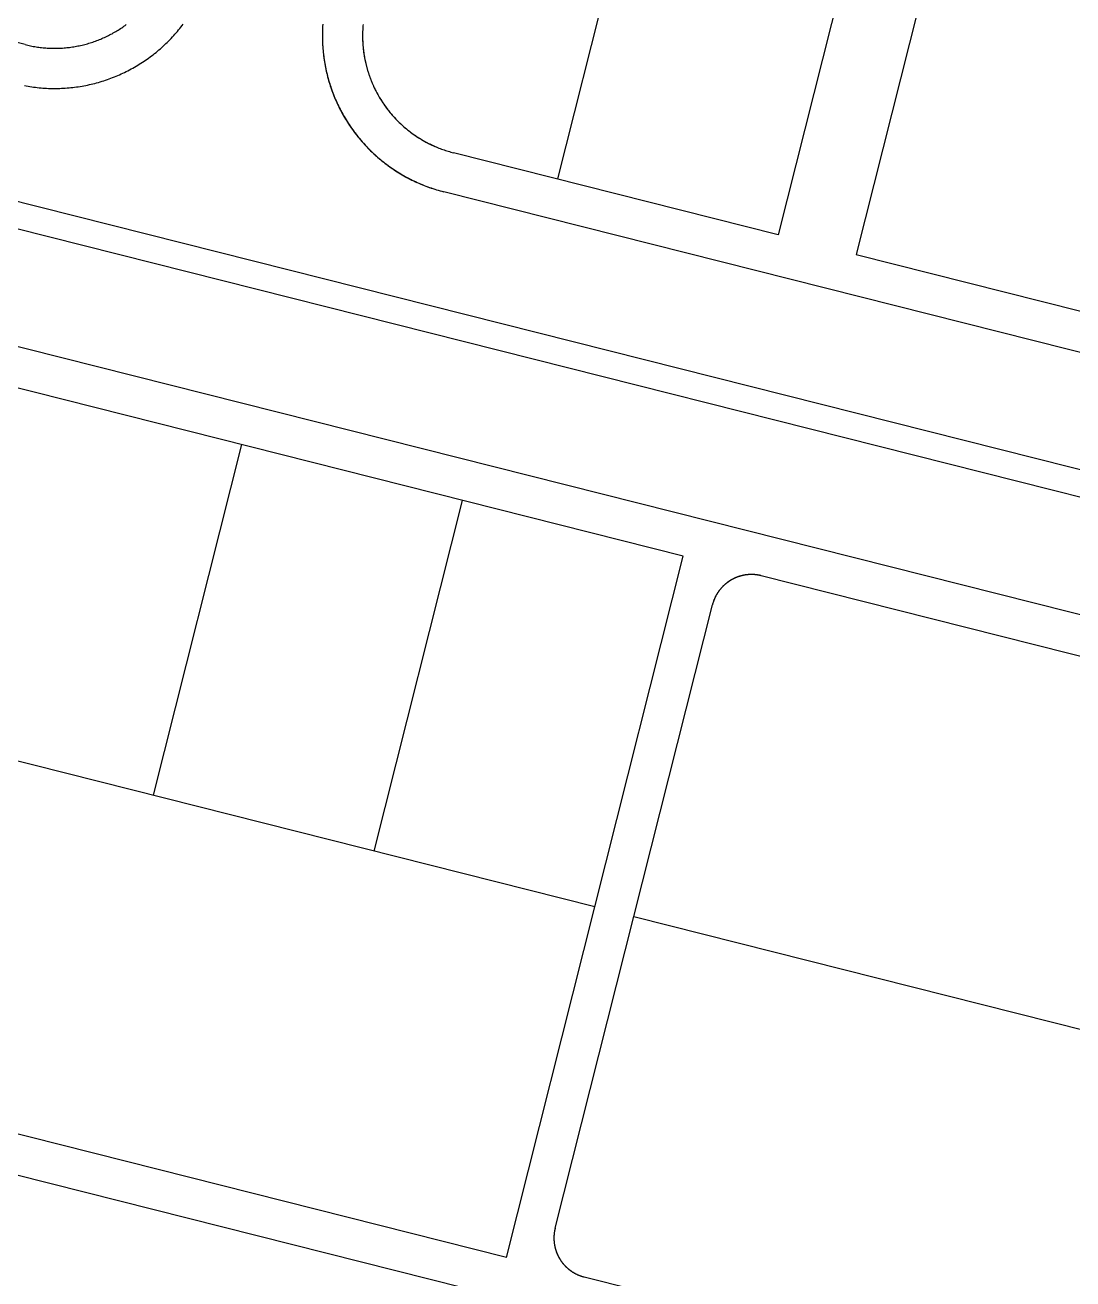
# Model space of a CAD drawing. Header units: metres. Extents: x 680594 to 684853, y 828874 to 830078.
# Drawn here: x 683946.6 to 684024.9, y 829221.6 to 829315.2 of the extents above; entities that cross this region are included whole.
import ezdxf

# ---------------------------------------------------------------- set-up
doc = ezdxf.new("R2010")
doc.units = ezdxf.units.M
doc.layers.add('PLOT_LINES', color=7, linetype='Continuous')

msp = doc.modelspace()

# ---------------------------------------------------------------- linework, layer by layer
at = {"layer": 'PLOT_LINES'}
for points in [[(683997.659, 829348.394), (683986.381, 829303.7)], [(683997.659, 829348.394), (683986.381, 829303.7)], [(684014.142, 829344.235), (684002.864, 829299.541)], [(684014.142, 829344.235), (684002.864, 829299.541)], [(684019.96, 829342.767), (684008.682, 829298.073)], [(683946.627, 829313.732), (683911.721, 829322.54)], [(683946.575, 829310.672), (683946.712, 829310.647), (683946.849, 829310.623), (683946.987, 829310.6), (683947.125, 829310.58), (683947.264, 829310.561), (683947.402, 829310.543), (683947.541, 829310.528), (683947.68, 829310.513), (683947.819, 829310.501), (683947.958, 829310.49), (683948.097, 829310.481), (683948.237, 829310.473), (683948.376, 829310.467), (683948.516, 829310.462), (683948.655, 829310.46), (683948.795, 829310.458), (683948.935, 829310.459), (683949.074, 829310.461), (683949.214, 829310.464), (683949.353, 829310.47), (683949.493, 829310.477), (683949.632, 829310.485), (683949.772, 829310.495), (683949.911, 829310.507), (683950.05, 829310.521), (683950.188, 829310.536), (683950.327, 829310.552), (683950.465, 829310.57), (683950.604, 829310.59), (683950.742, 829310.612), (683950.879, 829310.635), (683951.017, 829310.659), (683951.154, 829310.686), (683951.291, 829310.713), (683951.427, 829310.743), (683951.563, 829310.774), (683951.699, 829310.807), (683951.835, 829310.841), (683951.969, 829310.877), (683952.104, 829310.914), (683952.238, 829310.953), (683952.372, 829310.993), (683952.505, 829311.035), (683952.638, 829311.079), (683952.77, 829311.124), (683952.901, 829311.17), (683953.032, 829311.219), (683953.163, 829311.268), (683953.293, 829311.319), (683953.422, 829311.372), (683953.551, 829311.426), (683953.679, 829311.482), (683953.806, 829311.539), (683953.933, 829311.598), (683954.059, 829311.658), (683954.184, 829311.719), (683954.309, 829311.783), (683954.433, 829311.847), (683954.556, 829311.913), (683954.678, 829311.98), (683954.8, 829312.049), (683954.92, 829312.119), (683955.04, 829312.191), (683955.159, 829312.264), (683955.277, 829312.338), (683955.395, 829312.414), (683955.511, 829312.491), (683955.627, 829312.569), (683955.741, 829312.649), (683955.855, 829312.73), (683955.968, 829312.813), (683956.079, 829312.896), (683956.19, 829312.981), (683956.3, 829313.068), (683956.409, 829313.155), (683956.516, 829313.244), (683956.623, 829313.334), (683956.729, 829313.425), (683956.833, 829313.518), (683956.937, 829313.612), (683957.039, 829313.707), (683957.14, 829313.803), (683957.241, 829313.9), (683957.34, 829313.998), (683957.438, 829314.098), (683957.534, 829314.199), (683957.63, 829314.301), (683957.724, 829314.404), (683957.817, 829314.508), (683957.909, 829314.613), (683958, 829314.719), (683958.089, 829314.826), (683958.177, 829314.934), (683958.264, 829315.044), (683958.35, 829315.154), (683958.434, 829315.265)], [(683946.575, 829310.672), (683946.712, 829310.647), (683946.849, 829310.623), (683946.987, 829310.6), (683947.125, 829310.58), (683947.264, 829310.561), (683947.402, 829310.543), (683947.541, 829310.528), (683947.68, 829310.513), (683947.819, 829310.501), (683947.958, 829310.49), (683948.097, 829310.481), (683948.237, 829310.473), (683948.376, 829310.467), (683948.516, 829310.462), (683948.655, 829310.46), (683948.795, 829310.458), (683948.935, 829310.459), (683949.074, 829310.461), (683949.214, 829310.464), (683949.353, 829310.47), (683949.493, 829310.477), (683949.632, 829310.485), (683949.772, 829310.495), (683949.911, 829310.507), (683950.05, 829310.521), (683950.188, 829310.536), (683950.327, 829310.552), (683950.465, 829310.57), (683950.604, 829310.59), (683950.742, 829310.612), (683950.879, 829310.635), (683951.017, 829310.659), (683951.154, 829310.686), (683951.291, 829310.713), (683951.427, 829310.743), (683951.563, 829310.774), (683951.699, 829310.807), (683951.835, 829310.841), (683951.969, 829310.877), (683952.104, 829310.914), (683952.238, 829310.953), (683952.372, 829310.993), (683952.505, 829311.035), (683952.638, 829311.079), (683952.77, 829311.124), (683952.901, 829311.17), (683953.032, 829311.219), (683953.163, 829311.268), (683953.293, 829311.319), (683953.422, 829311.372), (683953.551, 829311.426), (683953.679, 829311.482), (683953.806, 829311.539), (683953.933, 829311.598), (683954.059, 829311.658), (683954.184, 829311.719), (683954.309, 829311.783), (683954.433, 829311.847), (683954.556, 829311.913), (683954.678, 829311.98), (683954.8, 829312.049), (683954.92, 829312.119), (683955.04, 829312.191), (683955.159, 829312.264), (683955.277, 829312.338), (683955.395, 829312.414), (683955.511, 829312.491), (683955.627, 829312.569), (683955.741, 829312.649), (683955.855, 829312.73), (683955.968, 829312.813), (683956.079, 829312.896), (683956.19, 829312.981), (683956.3, 829313.068), (683956.409, 829313.155), (683956.516, 829313.244), (683956.623, 829313.334), (683956.729, 829313.425), (683956.833, 829313.518), (683956.937, 829313.612), (683957.039, 829313.707), (683957.14, 829313.803), (683957.241, 829313.9), (683957.34, 829313.998), (683957.438, 829314.098), (683957.534, 829314.199), (683957.63, 829314.301), (683957.724, 829314.404), (683957.817, 829314.508), (683957.909, 829314.613), (683958, 829314.719), (683958.089, 829314.826), (683958.177, 829314.934), (683958.264, 829315.044), (683958.35, 829315.154), (683958.434, 829315.265)], [(683946.627, 829313.732), (683946.729, 829313.707), (683946.831, 829313.683), (683946.933, 829313.66), (683947.035, 829313.639), (683947.138, 829313.619), (683947.241, 829313.599), (683947.344, 829313.582), (683947.448, 829313.565), (683947.551, 829313.549), (683947.655, 829313.535), (683947.759, 829313.522), (683947.863, 829313.51), (683947.967, 829313.5), (683948.071, 829313.49), (683948.176, 829313.482), (683948.28, 829313.475), (683948.385, 829313.469), (683948.49, 829313.465), (683948.594, 829313.461), (683948.699, 829313.459), (683948.804, 829313.458), (683948.908, 829313.459), (683949.013, 829313.46), (683949.118, 829313.463), (683949.222, 829313.467), (683949.327, 829313.472), (683949.431, 829313.478), (683949.536, 829313.486), (683949.64, 829313.495), (683949.744, 829313.505), (683949.849, 829313.516), (683949.953, 829313.529), (683950.056, 829313.542), (683950.16, 829313.557), (683950.264, 829313.573), (683950.367, 829313.591), (683950.47, 829313.609), (683950.573, 829313.629), (683950.675, 829313.65), (683950.778, 829313.672), (683950.88, 829313.695), (683950.982, 829313.719), (683951.083, 829313.745), (683951.184, 829313.772), (683951.285, 829313.8), (683951.386, 829313.829), (683951.486, 829313.859), (683951.586, 829313.891), (683951.685, 829313.924), (683951.785, 829313.957), (683951.883, 829313.992), (683951.982, 829314.028), (683952.079, 829314.066), (683952.177, 829314.104), (683952.274, 829314.144), (683952.37, 829314.184), (683952.466, 829314.226), (683952.562, 829314.269), (683952.657, 829314.313), (683952.751, 829314.358), (683952.845, 829314.404), (683952.939, 829314.451), (683953.032, 829314.5), (683953.124, 829314.549), (683953.216, 829314.6), (683953.307, 829314.651), (683953.398, 829314.704), (683953.487, 829314.758), (683953.577, 829314.812), (683953.665, 829314.868), (683953.753, 829314.925), (683953.841, 829314.983), (683953.927, 829315.042), (683954.013, 829315.101), (683954.098, 829315.162), (683954.183, 829315.224)], [(683946.627, 829313.732), (683946.729, 829313.707), (683946.831, 829313.683), (683946.933, 829313.66), (683947.035, 829313.639), (683947.138, 829313.619), (683947.241, 829313.599), (683947.344, 829313.582), (683947.448, 829313.565), (683947.551, 829313.549), (683947.655, 829313.535), (683947.759, 829313.522), (683947.863, 829313.51), (683947.967, 829313.5), (683948.071, 829313.49), (683948.176, 829313.482), (683948.28, 829313.475), (683948.385, 829313.469), (683948.49, 829313.465), (683948.594, 829313.461), (683948.699, 829313.459), (683948.804, 829313.458), (683948.908, 829313.459), (683949.013, 829313.46), (683949.118, 829313.463), (683949.222, 829313.467), (683949.327, 829313.472), (683949.431, 829313.478), (683949.536, 829313.486), (683949.64, 829313.495), (683949.744, 829313.505), (683949.849, 829313.516), (683949.953, 829313.529), (683950.056, 829313.542), (683950.16, 829313.557), (683950.264, 829313.573), (683950.367, 829313.591), (683950.47, 829313.609), (683950.573, 829313.629), (683950.675, 829313.65), (683950.778, 829313.672), (683950.88, 829313.695), (683950.982, 829313.719), (683951.083, 829313.745), (683951.184, 829313.772), (683951.285, 829313.8), (683951.386, 829313.829), (683951.486, 829313.859), (683951.586, 829313.891), (683951.685, 829313.924), (683951.785, 829313.957), (683951.883, 829313.992), (683951.982, 829314.028), (683952.079, 829314.066), (683952.177, 829314.104), (683952.274, 829314.144), (683952.37, 829314.184), (683952.466, 829314.226), (683952.562, 829314.269), (683952.657, 829314.313), (683952.751, 829314.358), (683952.845, 829314.404), (683952.939, 829314.451), (683953.032, 829314.5), (683953.124, 829314.549), (683953.216, 829314.6), (683953.307, 829314.651), (683953.398, 829314.704), (683953.487, 829314.758), (683953.577, 829314.812), (683953.665, 829314.868), (683953.753, 829314.925), (683953.841, 829314.983), (683953.927, 829315.042), (683954.013, 829315.101), (683954.098, 829315.162), (683954.183, 829315.224)], [(683968.858, 829315.255), (683968.848, 829315.116), (683968.841, 829314.976), (683968.835, 829314.837), (683968.83, 829314.697), (683968.827, 829314.558), (683968.826, 829314.418), (683968.827, 829314.279), (683968.829, 829314.139), (683968.832, 829313.999), (683968.838, 829313.86), (683968.844, 829313.72), (683968.853, 829313.581), (683968.863, 829313.442), (683968.875, 829313.303), (683968.888, 829313.164), (683968.903, 829313.025), (683968.92, 829312.886), (683968.938, 829312.748), (683968.958, 829312.61), (683968.979, 829312.472), (683969.003, 829312.334), (683969.027, 829312.197), (683969.053, 829312.059), (683969.081, 829311.923), (683969.111, 829311.786), (683969.142, 829311.65), (683969.174, 829311.514), (683969.209, 829311.379), (683969.244, 829311.244), (683969.282, 829311.109), (683969.321, 829310.975), (683969.361, 829310.842), (683969.403, 829310.708), (683969.447, 829310.576), (683969.492, 829310.444), (683969.538, 829310.312), (683969.586, 829310.181), (683969.636, 829310.05), (683969.687, 829309.92), (683969.74, 829309.791), (683969.794, 829309.663), (683969.85, 829309.534), (683969.907, 829309.407), (683969.966, 829309.28), (683970.026, 829309.154), (683970.087, 829309.029), (683970.15, 829308.904), (683970.215, 829308.781), (683970.281, 829308.658), (683970.348, 829308.535), (683970.417, 829308.414), (683970.487, 829308.293), (683970.559, 829308.173), (683970.632, 829308.054), (683970.706, 829307.936), (683970.782, 829307.819), (683970.859, 829307.702), (683970.937, 829307.587), (683971.017, 829307.472), (683971.098, 829307.358), (683971.18, 829307.246), (683971.264, 829307.134), (683971.349, 829307.023), (683971.435, 829306.913), (683971.523, 829306.805), (683971.612, 829306.697), (683971.702, 829306.59), (683971.793, 829306.485), (683971.886, 829306.38), (683971.979, 829306.276), (683972.074, 829306.174), (683972.17, 829306.073), (683972.268, 829305.973), (683972.366, 829305.874), (683972.466, 829305.776), (683972.567, 829305.679), (683972.668, 829305.584), (683972.771, 829305.489), (683972.875, 829305.396), (683972.98, 829305.304), (683973.087, 829305.214), (683973.194, 829305.124), (683973.302, 829305.036), (683973.411, 829304.949), (683973.522, 829304.863), (683973.633, 829304.779), (683973.745, 829304.696), (683973.858, 829304.614), (683973.973, 829304.534), (683974.088, 829304.455), (683974.204, 829304.377), (683974.321, 829304.301), (683974.438, 829304.226), (683974.557, 829304.152), (683974.676, 829304.08), (683974.797, 829304.009), (683974.918, 829303.94), (683975.04, 829303.871), (683975.162, 829303.805), (683975.286, 829303.74), (683975.41, 829303.676), (683975.535, 829303.614), (683975.661, 829303.553), (683975.787, 829303.493), (683975.914, 829303.436), (683976.042, 829303.379), (683976.17, 829303.324), (683976.299, 829303.271), (683976.429, 829303.219), (683976.559, 829303.169), (683976.69, 829303.12), (683976.821, 829303.072), (683976.953, 829303.026), (683977.086, 829302.982), (683977.219, 829302.939), (683977.352, 829302.898), (683977.486, 829302.859), (683977.62, 829302.82), (683977.755, 829302.784), (683977.89, 829302.749)], [(683968.857, 829315.24), (683968.847, 829315.099), (683968.84, 829314.959), (683968.834, 829314.818), (683968.83, 829314.678), (683968.827, 829314.537), (683968.826, 829314.396), (683968.827, 829314.256), (683968.829, 829314.115), (683968.833, 829313.974), (683968.839, 829313.834), (683968.846, 829313.693), (683968.855, 829313.553), (683968.865, 829313.413), (683968.878, 829313.273), (683968.892, 829313.133), (683968.907, 829312.993), (683968.924, 829312.853), (683968.943, 829312.714), (683968.963, 829312.575), (683968.985, 829312.436), (683969.009, 829312.297), (683969.034, 829312.159), (683969.061, 829312.021), (683969.09, 829311.883), (683969.12, 829311.745), (683969.152, 829311.608), (683969.185, 829311.472), (683969.22, 829311.335), (683969.256, 829311.2), (683969.295, 829311.064), (683969.334, 829310.929), (683969.376, 829310.795), (683969.418, 829310.661), (683969.463, 829310.527), (683969.509, 829310.394), (683969.556, 829310.262), (683969.605, 829310.13), (683969.656, 829309.999), (683969.708, 829309.868), (683969.762, 829309.738), (683969.817, 829309.609), (683969.874, 829309.48), (683969.932, 829309.352), (683969.992, 829309.225), (683970.053, 829309.098), (683970.116, 829308.972), (683970.18, 829308.847), (683970.246, 829308.723), (683970.313, 829308.599), (683970.381, 829308.476), (683970.451, 829308.354), (683970.523, 829308.233), (683970.595, 829308.113), (683970.67, 829307.993), (683970.745, 829307.874), (683970.822, 829307.757), (683970.901, 829307.64), (683970.98, 829307.524), (683971.061, 829307.409), (683971.144, 829307.295), (683971.228, 829307.182), (683971.313, 829307.07), (683971.399, 829306.959), (683971.487, 829306.849), (683971.576, 829306.74), (683971.666, 829306.632), (683971.758, 829306.525), (683971.85, 829306.42), (683971.944, 829306.315), (683972.039, 829306.211), (683972.136, 829306.109), (683972.233, 829306.008), (683972.332, 829305.908), (683972.432, 829305.809), (683972.533, 829305.711), (683972.636, 829305.614), (683972.739, 829305.519), (683972.843, 829305.425), (683972.949, 829305.332), (683973.056, 829305.24), (683973.163, 829305.149), (683973.272, 829305.06), (683973.382, 829304.972), (683973.493, 829304.886), (683973.605, 829304.8), (683973.717, 829304.716), (683973.831, 829304.634), (683973.946, 829304.552), (683974.062, 829304.472), (683974.178, 829304.394), (683974.296, 829304.317), (683974.414, 829304.241), (683974.534, 829304.166), (683974.654, 829304.093), (683974.775, 829304.022), (683974.897, 829303.951), (683975.02, 829303.883), (683975.143, 829303.815), (683975.267, 829303.749), (683975.393, 829303.685), (683975.518, 829303.622), (683975.645, 829303.56), (683975.772, 829303.5), (683975.9, 829303.442), (683976.029, 829303.385), (683976.158, 829303.33), (683976.288, 829303.276), (683976.418, 829303.223), (683976.549, 829303.172), (683976.681, 829303.123), (683976.813, 829303.075), (683976.946, 829303.029), (683977.08, 829302.984), (683977.214, 829302.941), (683977.348, 829302.899), (683977.483, 829302.859), (683977.618, 829302.821), (683977.754, 829302.784), (683977.89, 829302.749)], [(683971.867, 829315.246), (683971.858, 829315.142), (683971.85, 829315.037), (683971.843, 829314.933), (683971.837, 829314.828), (683971.832, 829314.724), (683971.829, 829314.619), (683971.827, 829314.514), (683971.826, 829314.41), (683971.826, 829314.305), (683971.828, 829314.2), (683971.831, 829314.096), (683971.835, 829313.991), (683971.84, 829313.886), (683971.846, 829313.782), (683971.854, 829313.677), (683971.863, 829313.573), (683971.873, 829313.469), (683971.884, 829313.365), (683971.896, 829313.261), (683971.91, 829313.157), (683971.925, 829313.053), (683971.941, 829312.95), (683971.958, 829312.847), (683971.977, 829312.743), (683971.997, 829312.641), (683972.017, 829312.538), (683972.04, 829312.436), (683972.063, 829312.334), (683972.087, 829312.232), (683972.113, 829312.13), (683972.14, 829312.029), (683972.168, 829311.928), (683972.197, 829311.827), (683972.227, 829311.727), (683972.259, 829311.627), (683972.291, 829311.528), (683972.325, 829311.429), (683972.36, 829311.33), (683972.396, 829311.232), (683972.434, 829311.134), (683972.472, 829311.036), (683972.511, 829310.939), (683972.552, 829310.843), (683972.594, 829310.747), (683972.637, 829310.651), (683972.681, 829310.556), (683972.726, 829310.462), (683972.772, 829310.368), (683972.819, 829310.274), (683972.868, 829310.182), (683972.917, 829310.089), (683972.968, 829309.997), (683973.019, 829309.906), (683973.072, 829309.816), (683973.125, 829309.726), (683973.18, 829309.637), (683973.236, 829309.548), (683973.293, 829309.46), (683973.351, 829309.373), (683973.409, 829309.286), (683973.469, 829309.2), (683973.53, 829309.115), (683973.592, 829309.03), (683973.655, 829308.946), (683973.718, 829308.863), (683973.783, 829308.781), (683973.849, 829308.7), (683973.915, 829308.619), (683973.983, 829308.539), (683974.051, 829308.459), (683974.121, 829308.381), (683974.191, 829308.303), (683974.262, 829308.227), (683974.334, 829308.151), (683974.407, 829308.076), (683974.481, 829308.001), (683974.556, 829307.928), (683974.631, 829307.855), (683974.708, 829307.784), (683974.785, 829307.713), (683974.863, 829307.643), (683974.942, 829307.574), (683975.022, 829307.506), (683975.102, 829307.439), (683975.183, 829307.373), (683975.265, 829307.308), (683975.348, 829307.244), (683975.431, 829307.18), (683975.515, 829307.118), (683975.6, 829307.057), (683975.686, 829306.997), (683975.772, 829306.937), (683975.859, 829306.879), (683975.947, 829306.822), (683976.035, 829306.765), (683976.124, 829306.71), (683976.214, 829306.656), (683976.304, 829306.603), (683976.395, 829306.551), (683976.486, 829306.5), (683976.578, 829306.45), (683976.671, 829306.401), (683976.764, 829306.353), (683976.858, 829306.306), (683976.952, 829306.261), (683977.047, 829306.216), (683977.142, 829306.173), (683977.238, 829306.13), (683977.334, 829306.089), (683977.431, 829306.049), (683977.528, 829306.01), (683977.626, 829305.972), (683977.724, 829305.936), (683977.822, 829305.9), (683977.921, 829305.866), (683978.021, 829305.833), (683978.12, 829305.801), (683978.22, 829305.77), (683978.321, 829305.74), (683978.422, 829305.711), (683978.523, 829305.684), (683978.624, 829305.658)], [(683971.866, 829315.236), (683971.857, 829315.131), (683971.849, 829315.026), (683971.842, 829314.921), (683971.836, 829314.815), (683971.832, 829314.71), (683971.829, 829314.604), (683971.827, 829314.499), (683971.826, 829314.393), (683971.827, 829314.288), (683971.828, 829314.182), (683971.831, 829314.077), (683971.836, 829313.971), (683971.841, 829313.866), (683971.848, 829313.761), (683971.856, 829313.656), (683971.865, 829313.551), (683971.875, 829313.446), (683971.887, 829313.341), (683971.9, 829313.236), (683971.914, 829313.131), (683971.929, 829313.027), (683971.946, 829312.923), (683971.963, 829312.819), (683971.982, 829312.715), (683972.002, 829312.611), (683972.024, 829312.508), (683972.046, 829312.405), (683972.07, 829312.302), (683972.095, 829312.2), (683972.121, 829312.098), (683972.149, 829311.996), (683972.177, 829311.894), (683972.207, 829311.793), (683972.238, 829311.692), (683972.27, 829311.592), (683972.304, 829311.492), (683972.338, 829311.392), (683972.374, 829311.293), (683972.411, 829311.194), (683972.449, 829311.095), (683972.488, 829310.997), (683972.528, 829310.9), (683972.569, 829310.803), (683972.612, 829310.706), (683972.656, 829310.61), (683972.7, 829310.515), (683972.746, 829310.42), (683972.793, 829310.325), (683972.842, 829310.231), (683972.891, 829310.138), (683972.941, 829310.045), (683972.992, 829309.953), (683973.045, 829309.862), (683973.098, 829309.771), (683973.153, 829309.681), (683973.209, 829309.591), (683973.265, 829309.502), (683973.323, 829309.414), (683973.382, 829309.326), (683973.442, 829309.239), (683973.503, 829309.153), (683973.564, 829309.067), (683973.627, 829308.983), (683973.691, 829308.899), (683973.756, 829308.815), (683973.822, 829308.733), (683973.888, 829308.651), (683973.956, 829308.57), (683974.025, 829308.49), (683974.094, 829308.411), (683974.165, 829308.332), (683974.236, 829308.255), (683974.308, 829308.178), (683974.382, 829308.102), (683974.456, 829308.027), (683974.531, 829307.952), (683974.607, 829307.879), (683974.683, 829307.807), (683974.761, 829307.735), (683974.839, 829307.664), (683974.918, 829307.595), (683974.998, 829307.526), (683975.079, 829307.458), (683975.161, 829307.391), (683975.243, 829307.325), (683975.326, 829307.26), (683975.41, 829307.196), (683975.495, 829307.133), (683975.58, 829307.071), (683975.666, 829307.01), (683975.753, 829306.95), (683975.84, 829306.891), (683975.929, 829306.834), (683976.017, 829306.777), (683976.107, 829306.721), (683976.197, 829306.666), (683976.288, 829306.612), (683976.379, 829306.56), (683976.471, 829306.508), (683976.564, 829306.457), (683976.657, 829306.408), (683976.751, 829306.36), (683976.845, 829306.313), (683976.94, 829306.266), (683977.036, 829306.221), (683977.132, 829306.178), (683977.228, 829306.135), (683977.325, 829306.093), (683977.422, 829306.053), (683977.52, 829306.013), (683977.619, 829305.975), (683977.717, 829305.938), (683977.817, 829305.902), (683977.916, 829305.868), (683978.016, 829305.834), (683978.117, 829305.802), (683978.217, 829305.771), (683978.319, 829305.741), (683978.42, 829305.712), (683978.522, 829305.684), (683978.624, 829305.658)], [(684181.284, 829242.659), (683897.272, 829314.325)], [(684181.284, 829242.659), (683897.272, 829314.325)], [(684180.795, 829240.72), (683896.783, 829312.386)], [(684180.795, 829240.72), (683896.783, 829312.386)], [(684002.864, 829299.541), (683978.624, 829305.658)], [(684002.864, 829299.541), (683978.624, 829305.658)], [(684104.826, 829270.719), (683977.89, 829302.749)], [(684104.826, 829270.719), (683977.89, 829302.749)], [(684167.08, 829235.414), (683906.339, 829301.208)], [(684167.08, 829235.414), (683906.339, 829301.208)], [(683995.778, 829275.546), (683905.605, 829298.3)], [(683995.778, 829275.546), (683905.605, 829298.3)], [(684008.682, 829298.073), (684075.502, 829281.212)], [(683956.205, 829257.685), (683962.811, 829283.864)], [(683956.205, 829257.685), (683962.811, 829283.864)], [(683972.689, 829253.526), (683979.295, 829279.705)], [(683972.689, 829253.526), (683979.295, 829279.705)], [(683982.566, 829223.187), (683995.778, 829275.546)], [(683982.566, 829223.187), (683995.778, 829275.546)], [(683989.172, 829249.366), (683890.272, 829274.322)], [(683989.172, 829249.366), (683890.272, 829274.322)], [(684001.596, 829274.078), (684001.561, 829274.086), (684001.527, 829274.094), (684001.493, 829274.102), (684001.458, 829274.109), (684001.424, 829274.116), (684001.389, 829274.122), (684001.355, 829274.128), (684001.32, 829274.134), (684001.285, 829274.139), (684001.25, 829274.143), (684001.215, 829274.148), (684001.181, 829274.152), (684001.146, 829274.155), (684001.111, 829274.158), (684001.075, 829274.161), (684001.04, 829274.163), (684001.005, 829274.165), (684000.97, 829274.167), (684000.935, 829274.168), (684000.9, 829274.169), (684000.865, 829274.169), (684000.829, 829274.169), (684000.794, 829274.168), (684000.759, 829274.167), (684000.724, 829274.166), (684000.689, 829274.164), (684000.654, 829274.162), (684000.619, 829274.159), (684000.584, 829274.156), (684000.549, 829274.152), (684000.514, 829274.149), (684000.479, 829274.144), (684000.444, 829274.14), (684000.409, 829274.134), (684000.374, 829274.129), (684000.34, 829274.123), (684000.305, 829274.117), (684000.271, 829274.11), (684000.236, 829274.103), (684000.202, 829274.095), (684000.168, 829274.087), (684000.133, 829274.079), (684000.099, 829274.07), (684000.065, 829274.061), (684000.032, 829274.052), (683999.998, 829274.042), (683999.964, 829274.031), (683999.931, 829274.021), (683999.897, 829274.01), (683999.864, 829273.998), (683999.831, 829273.986), (683999.798, 829273.974), (683999.765, 829273.961), (683999.733, 829273.948), (683999.7, 829273.935), (683999.668, 829273.921), (683999.636, 829273.907), (683999.604, 829273.892), (683999.572, 829273.877), (683999.54, 829273.862), (683999.509, 829273.846), (683999.477, 829273.83), (683999.446, 829273.814), (683999.415, 829273.797), (683999.385, 829273.78), (683999.354, 829273.762), (683999.324, 829273.745), (683999.294, 829273.726), (683999.264, 829273.708), (683999.234, 829273.689), (683999.205, 829273.67), (683999.176, 829273.65), (683999.147, 829273.63), (683999.118, 829273.61), (683999.089, 829273.589), (683999.061, 829273.568), (683999.033, 829273.547), (683999.005, 829273.526), (683998.978, 829273.504), (683998.951, 829273.481), (683998.924, 829273.459), (683998.897, 829273.436), (683998.87, 829273.413), (683998.844, 829273.389), (683998.818, 829273.365), (683998.793, 829273.341), (683998.767, 829273.317), (683998.742, 829273.292), (683998.718, 829273.267), (683998.693, 829273.242), (683998.669, 829273.216), (683998.645, 829273.191), (683998.622, 829273.164), (683998.598, 829273.138), (683998.576, 829273.111), (683998.553, 829273.084), (683998.531, 829273.057), (683998.509, 829273.03), (683998.487, 829273.002), (683998.466, 829272.974), (683998.445, 829272.946), (683998.424, 829272.917), (683998.404, 829272.889), (683998.384, 829272.86), (683998.364, 829272.831), (683998.345, 829272.801), (683998.326, 829272.772), (683998.307, 829272.742), (683998.289, 829272.712), (683998.271, 829272.682), (683998.253, 829272.651), (683998.236, 829272.62), (683998.219, 829272.59), (683998.203, 829272.558), (683998.187, 829272.527), (683998.171, 829272.496), (683998.156, 829272.464), (683998.141, 829272.432), (683998.126, 829272.4), (683998.112, 829272.368), (683998.098, 829272.336), (683998.084, 829272.303), (683998.071, 829272.271), (683998.059, 829272.238), (683998.046, 829272.205), (683998.034, 829272.172), (683998.023, 829272.139), (683998.012, 829272.105), (683998.001, 829272.072), (683997.99, 829272.038), (683997.98, 829272.005), (683997.971, 829271.971), (683997.962, 829271.937), (683997.953, 829271.903)], [(684001.596, 829274.078), (684001.562, 829274.086), (684001.528, 829274.094), (684001.494, 829274.101), (684001.459, 829274.109), (684001.425, 829274.115), (684001.391, 829274.122), (684001.357, 829274.128), (684001.322, 829274.133), (684001.288, 829274.138), (684001.253, 829274.143), (684001.218, 829274.148), (684001.184, 829274.151), (684001.149, 829274.155), (684001.114, 829274.158), (684001.079, 829274.161), (684001.045, 829274.163), (684001.01, 829274.165), (684000.975, 829274.167), (684000.94, 829274.168), (684000.905, 829274.168), (684000.87, 829274.169), (684000.835, 829274.169), (684000.8, 829274.168), (684000.765, 829274.167), (684000.731, 829274.166), (684000.696, 829274.164), (684000.661, 829274.162), (684000.626, 829274.16), (684000.591, 829274.157), (684000.556, 829274.153), (684000.522, 829274.149), (684000.487, 829274.145), (684000.453, 829274.141), (684000.418, 829274.136), (684000.383, 829274.13), (684000.349, 829274.125), (684000.315, 829274.119), (684000.28, 829274.112), (684000.246, 829274.105), (684000.212, 829274.098), (684000.178, 829274.09), (684000.144, 829274.082), (684000.11, 829274.073), (684000.077, 829274.064), (684000.043, 829274.055), (684000.009, 829274.045), (683999.976, 829274.035), (683999.943, 829274.025), (683999.909, 829274.014), (683999.876, 829274.002), (683999.844, 829273.991), (683999.811, 829273.979), (683999.778, 829273.966), (683999.746, 829273.954), (683999.713, 829273.94), (683999.681, 829273.927), (683999.649, 829273.913), (683999.617, 829273.899), (683999.586, 829273.884), (683999.554, 829273.869), (683999.523, 829273.853), (683999.492, 829273.838), (683999.461, 829273.822), (683999.43, 829273.805), (683999.399, 829273.788), (683999.369, 829273.771), (683999.339, 829273.754), (683999.309, 829273.736), (683999.279, 829273.717), (683999.25, 829273.699), (683999.22, 829273.68), (683999.191, 829273.661), (683999.162, 829273.641), (683999.134, 829273.621), (683999.105, 829273.601), (683999.077, 829273.58), (683999.049, 829273.559), (683999.021, 829273.538), (683998.994, 829273.516), (683998.967, 829273.495), (683998.94, 829273.472), (683998.913, 829273.45), (683998.887, 829273.427), (683998.861, 829273.404), (683998.835, 829273.38), (683998.809, 829273.357), (683998.784, 829273.333), (683998.759, 829273.308), (683998.734, 829273.284), (683998.71, 829273.259), (683998.685, 829273.234), (683998.661, 829273.208), (683998.638, 829273.182), (683998.615, 829273.156), (683998.592, 829273.13), (683998.569, 829273.104), (683998.547, 829273.077), (683998.525, 829273.05), (683998.503, 829273.022), (683998.481, 829272.995), (683998.46, 829272.967), (683998.44, 829272.939), (683998.419, 829272.911), (683998.399, 829272.882), (683998.379, 829272.853), (683998.36, 829272.824), (683998.341, 829272.795), (683998.322, 829272.766), (683998.304, 829272.736), (683998.286, 829272.706), (683998.268, 829272.676), (683998.25, 829272.646), (683998.233, 829272.615), (683998.217, 829272.585), (683998.2, 829272.554), (683998.185, 829272.523), (683998.169, 829272.492), (683998.154, 829272.46), (683998.139, 829272.429), (683998.124, 829272.397), (683998.11, 829272.365), (683998.097, 829272.333), (683998.083, 829272.3), (683998.07, 829272.268), (683998.058, 829272.236), (683998.045, 829272.203), (683998.034, 829272.17), (683998.022, 829272.137), (683998.011, 829272.104), (683998, 829272.071), (683997.99, 829272.037), (683997.98, 829272.004), (683997.971, 829271.97), (683997.962, 829271.937), (683997.953, 829271.903)], [(684037.388, 829265.046), (684001.596, 829274.078)], [(684037.388, 829265.046), (684001.596, 829274.078)], [(683986.209, 829225.362), (683997.953, 829271.903)], [(683986.209, 829225.362), (683997.953, 829271.903)], [(683992.081, 829248.632), (684033.691, 829238.132)], [(683992.081, 829248.632), (684033.691, 829238.132)], [(683982.566, 829223.187), (683892.392, 829245.941)], [(683982.566, 829223.187), (683892.392, 829245.941)], [(684152.4, 829177.238), (683891.658, 829243.032)], [(684152.4, 829177.238), (683891.658, 829243.032)], [(683986.209, 829225.362), (683986.2, 829225.328), (683986.192, 829225.294), (683986.185, 829225.26), (683986.178, 829225.226), (683986.171, 829225.191), (683986.165, 829225.157), (683986.159, 829225.123), (683986.153, 829225.088), (683986.148, 829225.054), (683986.143, 829225.019), (683986.139, 829224.984), (683986.135, 829224.95), (683986.131, 829224.915), (683986.128, 829224.88), (683986.126, 829224.845), (683986.123, 829224.811), (683986.121, 829224.776), (683986.12, 829224.741), (683986.119, 829224.706), (683986.118, 829224.671), (683986.118, 829224.636), (683986.118, 829224.601), (683986.118, 829224.566), (683986.119, 829224.531), (683986.12, 829224.497), (683986.122, 829224.462), (683986.124, 829224.427), (683986.127, 829224.392), (683986.13, 829224.357), (683986.133, 829224.323), (683986.137, 829224.288), (683986.141, 829224.253), (683986.146, 829224.219), (683986.151, 829224.184), (683986.156, 829224.149), (683986.162, 829224.115), (683986.168, 829224.081), (683986.174, 829224.046), (683986.181, 829224.012), (683986.189, 829223.978), (683986.197, 829223.944), (683986.205, 829223.91), (683986.213, 829223.876), (683986.222, 829223.843), (683986.231, 829223.809), (683986.241, 829223.775), (683986.251, 829223.742), (683986.262, 829223.709), (683986.273, 829223.676), (683986.284, 829223.642), (683986.296, 829223.61), (683986.308, 829223.577), (683986.32, 829223.544), (683986.333, 829223.512), (683986.346, 829223.479), (683986.36, 829223.447), (683986.374, 829223.415), (683986.388, 829223.383), (683986.402, 829223.352), (683986.417, 829223.32), (683986.433, 829223.289), (683986.449, 829223.258), (683986.465, 829223.227), (683986.481, 829223.196), (683986.498, 829223.165), (683986.515, 829223.135), (683986.533, 829223.105), (683986.551, 829223.075), (683986.569, 829223.045), (683986.588, 829223.016), (683986.606, 829222.986), (683986.626, 829222.957), (683986.645, 829222.928), (683986.665, 829222.9), (683986.686, 829222.871), (683986.706, 829222.843), (683986.727, 829222.815), (683986.748, 829222.787), (683986.77, 829222.76), (683986.792, 829222.733), (683986.814, 829222.706), (683986.837, 829222.679), (683986.859, 829222.653), (683986.882, 829222.627), (683986.906, 829222.601), (683986.93, 829222.575), (683986.954, 829222.55), (683986.978, 829222.525), (683987.003, 829222.5), (683987.028, 829222.476), (683987.053, 829222.451), (683987.078, 829222.427), (683987.104, 829222.404), (683987.13, 829222.381), (683987.156, 829222.358), (683987.183, 829222.335), (683987.21, 829222.313), (683987.237, 829222.291), (683987.264, 829222.269), (683987.291, 829222.247), (683987.319, 829222.226), (683987.347, 829222.206), (683987.376, 829222.185), (683987.404, 829222.165), (683987.433, 829222.145), (683987.462, 829222.126), (683987.491, 829222.107), (683987.521, 829222.088), (683987.55, 829222.07), (683987.58, 829222.052), (683987.61, 829222.034), (683987.641, 829222.016), (683987.671, 829221.999), (683987.702, 829221.983), (683987.733, 829221.967), (683987.764, 829221.951), (683987.795, 829221.935), (683987.826, 829221.92), (683987.858, 829221.905), (683987.89, 829221.89), (683987.922, 829221.876), (683987.954, 829221.863), (683987.986, 829221.849), (683988.018, 829221.836), (683988.051, 829221.824), (683988.084, 829221.811), (683988.116, 829221.8), (683988.149, 829221.788), (683988.182, 829221.777), (683988.216, 829221.766), (683988.249, 829221.756), (683988.283, 829221.746), (683988.316, 829221.737), (683988.35, 829221.728), (683988.384, 829221.719)], [(683986.209, 829225.362), (683986.2, 829225.327), (683986.192, 829225.293), (683986.185, 829225.259), (683986.178, 829225.224), (683986.171, 829225.19), (683986.164, 829225.155), (683986.158, 829225.121), (683986.153, 829225.086), (683986.148, 829225.051), (683986.143, 829225.016), (683986.139, 829224.982), (683986.135, 829224.947), (683986.131, 829224.912), (683986.128, 829224.877), (683986.125, 829224.841), (683986.123, 829224.806), (683986.121, 829224.771), (683986.12, 829224.736), (683986.118, 829224.701), (683986.118, 829224.666), (683986.118, 829224.631), (683986.118, 829224.595), (683986.118, 829224.56), (683986.119, 829224.525), (683986.121, 829224.49), (683986.123, 829224.455), (683986.125, 829224.42), (683986.127, 829224.385), (683986.13, 829224.35), (683986.134, 829224.315), (683986.138, 829224.28), (683986.142, 829224.245), (683986.147, 829224.21), (683986.152, 829224.175), (683986.157, 829224.14), (683986.163, 829224.106), (683986.17, 829224.071), (683986.176, 829224.037), (683986.183, 829224.002), (683986.191, 829223.968), (683986.199, 829223.934), (683986.207, 829223.9), (683986.216, 829223.865), (683986.225, 829223.831), (683986.235, 829223.798), (683986.245, 829223.764), (683986.255, 829223.73), (683986.266, 829223.697), (683986.277, 829223.663), (683986.288, 829223.63), (683986.3, 829223.597), (683986.312, 829223.564), (683986.325, 829223.531), (683986.338, 829223.499), (683986.352, 829223.466), (683986.365, 829223.434), (683986.38, 829223.402), (683986.394, 829223.37), (683986.409, 829223.338), (683986.424, 829223.306), (683986.44, 829223.275), (683986.456, 829223.243), (683986.472, 829223.212), (683986.489, 829223.181), (683986.506, 829223.151), (683986.524, 829223.12), (683986.542, 829223.09), (683986.56, 829223.06), (683986.578, 829223.03), (683986.597, 829223), (683986.617, 829222.971), (683986.636, 829222.942), (683986.656, 829222.913), (683986.676, 829222.884), (683986.697, 829222.855), (683986.718, 829222.827), (683986.739, 829222.799), (683986.761, 829222.771), (683986.783, 829222.744), (683986.805, 829222.717), (683986.828, 829222.69), (683986.85, 829222.663), (683986.874, 829222.636), (683986.897, 829222.61), (683986.921, 829222.584), (683986.945, 829222.559), (683986.969, 829222.533), (683986.994, 829222.508), (683987.019, 829222.484), (683987.044, 829222.459), (683987.07, 829222.435), (683987.096, 829222.411), (683987.122, 829222.388), (683987.148, 829222.364), (683987.175, 829222.342), (683987.202, 829222.319), (683987.229, 829222.297), (683987.257, 829222.275), (683987.284, 829222.253), (683987.312, 829222.232), (683987.34, 829222.211), (683987.369, 829222.19), (683987.398, 829222.17), (683987.427, 829222.15), (683987.456, 829222.13), (683987.485, 829222.111), (683987.515, 829222.092), (683987.545, 829222.073), (683987.575, 829222.055), (683987.605, 829222.037), (683987.635, 829222.019), (683987.666, 829222.002), (683987.697, 829221.985), (683987.728, 829221.969), (683987.759, 829221.953), (683987.791, 829221.937), (683987.822, 829221.922), (683987.854, 829221.907), (683987.886, 829221.892), (683987.918, 829221.878), (683987.951, 829221.864), (683987.983, 829221.85), (683988.016, 829221.837), (683988.048, 829221.825), (683988.081, 829221.812), (683988.114, 829221.8), (683988.148, 829221.789), (683988.181, 829221.778), (683988.214, 829221.767), (683988.248, 829221.756), (683988.282, 829221.746), (683988.316, 829221.737), (683988.35, 829221.728), (683988.384, 829221.719)], [(684024.176, 829212.687), (683988.384, 829221.719)], [(684024.176, 829212.687), (683988.384, 829221.719)]]:
    msp.add_lwpolyline(points, dxfattribs=at)

doc.saveas('drawing.dxf')
